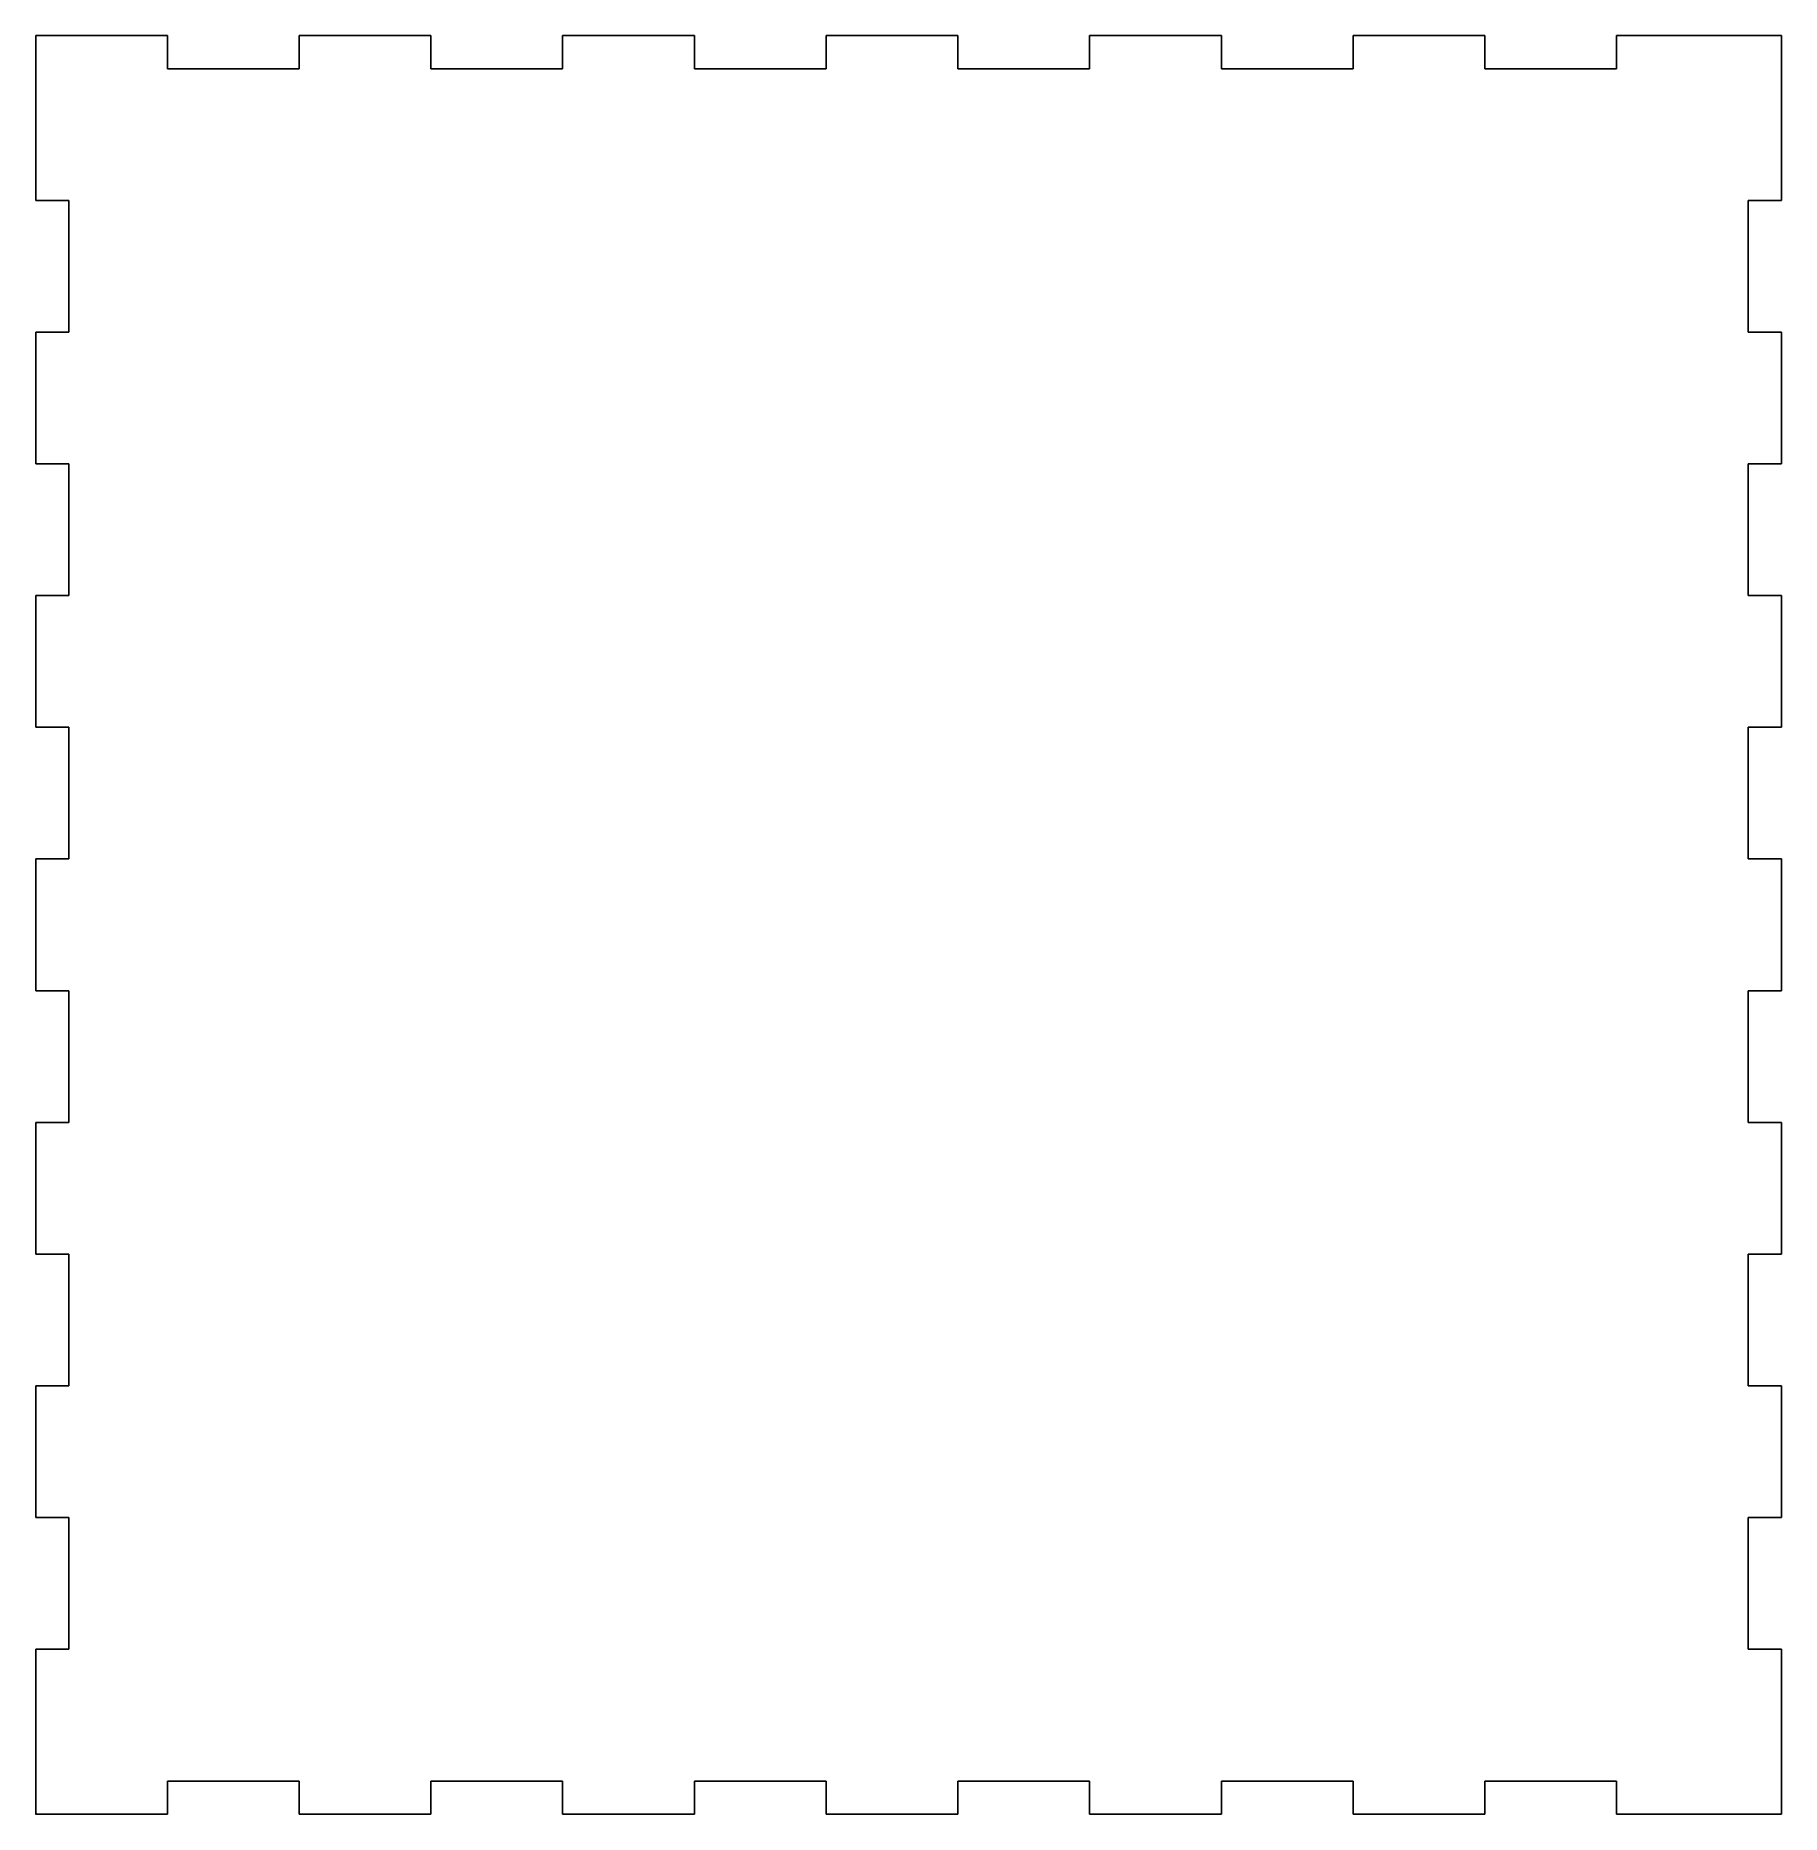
# Model space of a CAD drawing. Extents: x -300 to 6, y -312 to 0.
import ezdxf

# ---------------------------------------------------------------- set-up
doc = ezdxf.new("R2010")
doc.units = 0

msp = doc.modelspace()

# ---------------------------------------------------------------- linework, layer by layer
at = {"layer": '1', "color": 1}
for p, q in [((-300.005, 0, 512.6), (-300.004, 0.004, 512.6)), ((-300.005, -28.877, 512.6), (-300.005, 0, 512.6)), ((-300.004, 0.004, 512.6), (-300, 0.005, 512.6)), ((-300, 0.005, 512.6), (-276.923, 0.005, 512.6)), ((-276.923, 0.005, 512.6), (-276.919, 0.004, 512.6)), ((-276.919, 0.004, 512.6), (-276.918, 0, 512.6)), ((-276.918, 0, 512.6), (-276.918, -5.795, 512.6)), ((-253.851, 0, 512.6), (-253.85, 0.004, 512.6)), ((-253.851, -5.795, 512.6), (-253.851, 0, 512.6)), ((-253.85, 0.004, 512.6), (-253.846, 0.005, 512.6)), ((-253.846, 0.005, 512.6), (-230.769, 0.005, 512.6)), ((-230.769, 0.005, 512.6), (-230.765, 0.004, 512.6)), ((-230.765, 0.004, 512.6), (-230.764, 0, 512.6)), ((-230.764, 0, 512.6), (-230.764, -5.795, 512.6)), ((-207.697, 0, 512.6), (-207.696, 0.004, 512.6)), ((-207.697, -5.795, 512.6), (-207.697, 0, 512.6)), ((-207.696, 0.004, 512.6), (-207.692, 0.005, 512.6)), ((-207.692, 0.005, 512.6), (-184.615, 0.005, 512.6)), ((-184.615, 0.005, 512.6), (-184.611, 0.004, 512.6)), ((-184.611, 0.004, 512.6), (-184.61, 0, 512.6)), ((-184.61, 0, 512.6), (-184.61, -5.795, 512.6)), ((-161.543, 0, 512.6), (-161.542, 0.004, 512.6)), ((-161.543, -5.795, 512.6), (-161.543, 0, 512.6)), ((-161.542, 0.004, 512.6), (-161.538, 0.005, 512.6)), ((-161.538, 0.005, 512.6), (-138.462, 0.005, 512.6)), ((-138.462, 0.005, 512.6), (-138.458, 0.004, 512.6)), ((-138.458, 0.004, 512.6), (-138.457, 0, 512.6)), ((-138.457, 0, 512.6), (-138.457, -5.795, 512.6)), ((-115.39, 0, 512.6), (-115.389, 0.004, 512.6)), ((-115.39, -5.795, 512.6), (-115.39, 0, 512.6)), ((-115.389, 0.004, 512.6), (-115.385, 0.005, 512.6)), ((-115.385, 0.005, 512.6), (-92.308, 0.005, 512.6)), ((-92.308, 0.005, 512.6), (-92.304, 0.004, 512.6)), ((-92.304, 0.004, 512.6), (-92.303, 0, 512.6)), ((-92.303, 0, 512.6), (-92.303, -5.795, 512.6)), ((-69.236, 0, 512.6), (-69.234, 0.004, 512.6)), ((-69.236, -5.795, 512.6), (-69.236, 0, 512.6)), ((-69.234, 0.004, 512.6), (-69.231, 0.005, 512.6)), ((-69.231, 0.005, 512.6), (-46.154, 0.005, 512.6)), ((-46.154, 0.005, 512.6), (-46.15, 0.004, 512.6)), ((-46.15, 0.004, 512.6), (-46.149, 0, 512.6)), ((-46.149, 0, 512.6), (-46.149, -5.795, 512.6)), ((-23.082, 0, 512.6), (-23.08, 0.004, 512.6)), ((-23.082, -5.795, 512.6), (-23.082, 0, 512.6)), ((-23.08, 0.004, 512.6), (-23.077, 0.005, 512.6)), ((-23.077, 0.005, 512.6), (5.8, 0.005, 512.6)), ((5.8, 0.005, 512.6), (5.804, 0.004, 512.6)), ((5.804, 0.004, 512.6), (5.805, 0, 512.6)), ((5.805, 0, 512.6), (5.805, -28.877, 512.6)), ((-276.918, -5.795, 512.6), (-253.851, -5.795, 512.6)), ((-230.764, -5.795, 512.6), (-207.697, -5.795, 512.6)), ((-184.61, -5.795, 512.6), (-161.543, -5.795, 512.6)), ((-138.457, -5.795, 512.6), (-115.39, -5.795, 512.6)), ((-92.303, -5.795, 512.6), (-69.236, -5.795, 512.6)), ((-46.149, -5.795, 512.6), (-23.082, -5.795, 512.6)), ((-300.004, -28.88, 512.6), (-300.005, -28.877, 512.6)), ((-300, -28.882, 512.6), (-300.004, -28.88, 512.6)), ((-294.205, -28.882, 512.6), (-300, -28.882, 512.6)), ((-294.205, -51.949, 512.6), (-294.205, -28.882, 512.6)), ((5.8, -28.882, 512.6), (0.005, -28.882, 512.6)), ((0.005, -28.882, 512.6), (0.005, -51.949, 512.6)), ((5.804, -28.88, 512.6), (5.8, -28.882, 512.6)), ((5.805, -28.877, 512.6), (5.804, -28.88, 512.6)), ((-300.005, -51.954, 512.6), (-300.004, -51.95, 512.6)), ((-300.005, -75.031, 512.6), (-300.005, -51.954, 512.6)), ((-300.004, -51.95, 512.6), (-300, -51.949, 512.6)), ((-300, -51.949, 512.6), (-294.205, -51.949, 512.6)), ((0.005, -51.949, 512.6), (5.8, -51.949, 512.6)), ((5.8, -51.949, 512.6), (5.804, -51.95, 512.6)), ((5.804, -51.95, 512.6), (5.805, -51.954, 512.6)), ((5.805, -51.954, 512.6), (5.805, -75.031, 512.6)), ((-300.004, -75.034, 512.6), (-300.005, -75.031, 512.6)), ((-300, -75.036, 512.6), (-300.004, -75.034, 512.6)), ((-294.205, -75.036, 512.6), (-300, -75.036, 512.6)), ((-294.205, -98.103, 512.6), (-294.205, -75.036, 512.6)), ((5.8, -75.036, 512.6), (0.005, -75.036, 512.6)), ((0.005, -75.036, 512.6), (0.005, -98.103, 512.6)), ((5.804, -75.034, 512.6), (5.8, -75.036, 512.6)), ((5.805, -75.031, 512.6), (5.804, -75.034, 512.6)), ((-300.005, -98.108, 512.6), (-300.004, -98.104, 512.6)), ((-300.005, -121.185, 512.6), (-300.005, -98.108, 512.6)), ((-300.004, -98.104, 512.6), (-300, -98.103, 512.6)), ((-300, -98.103, 512.6), (-294.205, -98.103, 512.6)), ((0.005, -98.103, 512.6), (5.8, -98.103, 512.6)), ((5.8, -98.103, 512.6), (5.804, -98.104, 512.6)), ((5.804, -98.104, 512.6), (5.805, -98.108, 512.6)), ((5.805, -98.108, 512.6), (5.805, -121.185, 512.6)), ((-300.004, -121.189, 512.6), (-300.005, -121.185, 512.6)), ((-300, -121.19, 512.6), (-300.004, -121.189, 512.6)), ((-294.205, -121.19, 512.6), (-300, -121.19, 512.6)), ((-294.205, -144.257, 512.6), (-294.205, -121.19, 512.6)), ((5.8, -121.19, 512.6), (0.005, -121.19, 512.6)), ((0.005, -121.19, 512.6), (0.005, -144.257, 512.6)), ((5.804, -121.189, 512.6), (5.8, -121.19, 512.6)), ((5.805, -121.185, 512.6), (5.804, -121.189, 512.6)), ((-300.005, -144.262, 512.6), (-300.004, -144.258, 512.6)), ((-300.005, -167.338, 512.6), (-300.005, -144.262, 512.6)), ((-300.004, -144.258, 512.6), (-300, -144.257, 512.6)), ((-300, -144.257, 512.6), (-294.205, -144.257, 512.6)), ((0.005, -144.257, 512.6), (5.8, -144.257, 512.6)), ((5.8, -144.257, 512.6), (5.804, -144.258, 512.6)), ((5.804, -144.258, 512.6), (5.805, -144.262, 512.6)), ((5.805, -144.262, 512.6), (5.805, -167.338, 512.6)), ((-300.004, -167.342, 512.6), (-300.005, -167.338, 512.6)), ((-300, -167.343, 512.6), (-300.004, -167.342, 512.6)), ((-294.205, -167.343, 512.6), (-300, -167.343, 512.6)), ((-294.205, -190.41, 512.6), (-294.205, -167.343, 512.6)), ((5.8, -167.343, 512.6), (0.005, -167.343, 512.6)), ((0.005, -167.343, 512.6), (0.005, -190.41, 512.6)), ((5.804, -167.342, 512.6), (5.8, -167.343, 512.6)), ((5.805, -167.338, 512.6), (5.804, -167.342, 512.6)), ((-300.005, -190.415, 512.6), (-300.004, -190.411, 512.6)), ((-300.005, -213.492, 512.6), (-300.005, -190.415, 512.6)), ((-300.004, -190.411, 512.6), (-300, -190.41, 512.6)), ((-300, -190.41, 512.6), (-294.205, -190.41, 512.6)), ((0.005, -190.41, 512.6), (5.8, -190.41, 512.6)), ((5.8, -190.41, 512.6), (5.804, -190.411, 512.6)), ((5.804, -190.411, 512.6), (5.805, -190.415, 512.6)), ((5.805, -190.415, 512.6), (5.805, -213.492, 512.6)), ((-300.004, -213.496, 512.6), (-300.005, -213.492, 512.6)), ((-300, -213.497, 512.6), (-300.004, -213.496, 512.6)), ((-294.205, -213.497, 512.6), (-300, -213.497, 512.6)), ((-294.205, -236.564, 512.6), (-294.205, -213.497, 512.6)), ((5.8, -213.497, 512.6), (0.005, -213.497, 512.6)), ((0.005, -213.497, 512.6), (0.005, -236.564, 512.6)), ((5.804, -213.496, 512.6), (5.8, -213.497, 512.6)), ((5.805, -213.492, 512.6), (5.804, -213.496, 512.6)), ((-300.005, -236.569, 512.6), (-300.004, -236.565, 512.6)), ((-300.005, -259.646, 512.6), (-300.005, -236.569, 512.6)), ((-300.004, -236.565, 512.6), (-300, -236.564, 512.6)), ((-300, -236.564, 512.6), (-294.205, -236.564, 512.6)), ((0.005, -236.564, 512.6), (5.8, -236.564, 512.6)), ((5.8, -236.564, 512.6), (5.804, -236.565, 512.6)), ((5.804, -236.565, 512.6), (5.805, -236.569, 512.6)), ((5.805, -236.569, 512.6), (5.805, -259.646, 512.6)), ((-300.004, -259.65, 512.6), (-300.005, -259.646, 512.6)), ((-300, -259.651, 512.6), (-300.004, -259.65, 512.6)), ((-294.205, -259.651, 512.6), (-300, -259.651, 512.6)), ((-294.205, -282.718, 512.6), (-294.205, -259.651, 512.6)), ((5.8, -259.651, 512.6), (0.005, -259.651, 512.6)), ((0.005, -259.651, 512.6), (0.005, -282.718, 512.6)), ((5.804, -259.65, 512.6), (5.8, -259.651, 512.6)), ((5.805, -259.646, 512.6), (5.804, -259.65, 512.6)), ((-300.005, -282.723, 512.6), (-300.004, -282.719, 512.6)), ((-300.005, -311.6, 512.6), (-300.005, -282.723, 512.6)), ((-300.004, -282.719, 512.6), (-300, -282.718, 512.6)), ((-300, -282.718, 512.6), (-294.205, -282.718, 512.6)), ((0.005, -282.718, 512.6), (5.8, -282.718, 512.6)), ((5.8, -282.718, 512.6), (5.804, -282.719, 512.6)), ((5.804, -282.719, 512.6), (5.805, -282.723, 512.6)), ((5.805, -282.723, 512.6), (5.805, -311.6, 512.6)), ((-253.851, -305.805, 512.6), (-276.918, -305.805, 512.6)), ((-276.918, -305.805, 512.6), (-276.918, -311.6, 512.6)), ((-253.851, -311.6, 512.6), (-253.851, -305.805, 512.6)), ((-207.697, -305.805, 512.6), (-230.764, -305.805, 512.6)), ((-230.764, -305.805, 512.6), (-230.764, -311.6, 512.6)), ((-207.697, -311.6, 512.6), (-207.697, -305.805, 512.6)), ((-161.543, -305.805, 512.6), (-184.61, -305.805, 512.6)), ((-184.61, -305.805, 512.6), (-184.61, -311.6, 512.6)), ((-161.543, -311.6, 512.6), (-161.543, -305.805, 512.6)), ((-115.39, -305.805, 512.6), (-138.457, -305.805, 512.6)), ((-138.457, -305.805, 512.6), (-138.457, -311.6, 512.6)), ((-115.39, -311.6, 512.6), (-115.39, -305.805, 512.6)), ((-69.236, -305.805, 512.6), (-92.303, -305.805, 512.6)), ((-92.303, -305.805, 512.6), (-92.303, -311.6, 512.6)), ((-69.236, -311.6, 512.6), (-69.236, -305.805, 512.6)), ((-23.082, -305.805, 512.6), (-46.149, -305.805, 512.6)), ((-46.149, -305.805, 512.6), (-46.149, -311.6, 512.6)), ((-23.082, -311.6, 512.6), (-23.082, -305.805, 512.6)), ((-300.004, -311.604, 512.6), (-300.005, -311.6, 512.6)), ((-300, -311.605, 512.6), (-300.004, -311.604, 512.6)), ((-276.923, -311.605, 512.6), (-300, -311.605, 512.6)), ((-276.919, -311.604, 512.6), (-276.923, -311.605, 512.6)), ((-276.918, -311.6, 512.6), (-276.919, -311.604, 512.6)), ((-253.85, -311.604, 512.6), (-253.851, -311.6, 512.6)), ((-253.846, -311.605, 512.6), (-253.85, -311.604, 512.6)), ((-230.769, -311.605, 512.6), (-253.846, -311.605, 512.6)), ((-230.765, -311.604, 512.6), (-230.769, -311.605, 512.6)), ((-230.764, -311.6, 512.6), (-230.765, -311.604, 512.6)), ((-207.696, -311.604, 512.6), (-207.697, -311.6, 512.6)), ((-207.692, -311.605, 512.6), (-207.696, -311.604, 512.6)), ((-184.615, -311.605, 512.6), (-207.692, -311.605, 512.6)), ((-184.611, -311.604, 512.6), (-184.615, -311.605, 512.6)), ((-184.61, -311.6, 512.6), (-184.611, -311.604, 512.6)), ((-161.542, -311.604, 512.6), (-161.543, -311.6, 512.6)), ((-161.538, -311.605, 512.6), (-161.542, -311.604, 512.6)), ((-138.462, -311.605, 512.6), (-161.538, -311.605, 512.6)), ((-138.458, -311.604, 512.6), (-138.462, -311.605, 512.6)), ((-138.457, -311.6, 512.6), (-138.458, -311.604, 512.6)), ((-115.389, -311.604, 512.6), (-115.39, -311.6, 512.6)), ((-115.385, -311.605, 512.6), (-115.389, -311.604, 512.6)), ((-92.308, -311.605, 512.6), (-115.385, -311.605, 512.6)), ((-92.304, -311.604, 512.6), (-92.308, -311.605, 512.6)), ((-92.303, -311.6, 512.6), (-92.304, -311.604, 512.6)), ((-69.234, -311.604, 512.6), (-69.236, -311.6, 512.6)), ((-69.231, -311.605, 512.6), (-69.234, -311.604, 512.6)), ((-46.154, -311.605, 512.6), (-69.231, -311.605, 512.6)), ((-46.15, -311.604, 512.6), (-46.154, -311.605, 512.6)), ((-46.149, -311.6, 512.6), (-46.15, -311.604, 512.6)), ((-23.08, -311.604, 512.6), (-23.082, -311.6, 512.6)), ((-23.077, -311.605, 512.6), (-23.08, -311.604, 512.6)), ((5.8, -311.605, 512.6), (-23.077, -311.605, 512.6)), ((5.804, -311.604, 512.6), (5.8, -311.605, 512.6)), ((5.805, -311.6, 512.6), (5.804, -311.604, 512.6))]:
    msp.add_line(p, q, dxfattribs=at)
at = {"layer": '1', "color": 2}
for p, q in [((-300, -311.605, 512.6), (-300.025, -311.648, 512.6)), ((-299.975, -311.648, 512.6), (-300, -311.605, 512.6))]:
    msp.add_line(p, q, dxfattribs=at)
at = {"layer": '1', "color": 3}
for p, q in [((-300.025, -311.648, 512.6), (-300.025, -311.648, 527.6)), ((-299.975, -311.648, 527.6), (-299.975, -311.648, 527.6)), ((-299.975, -311.648, 527.6), (-299.975, -311.648, 512.6))]:
    msp.add_line(p, q, dxfattribs=at)

doc.saveas('drawing.dxf')
